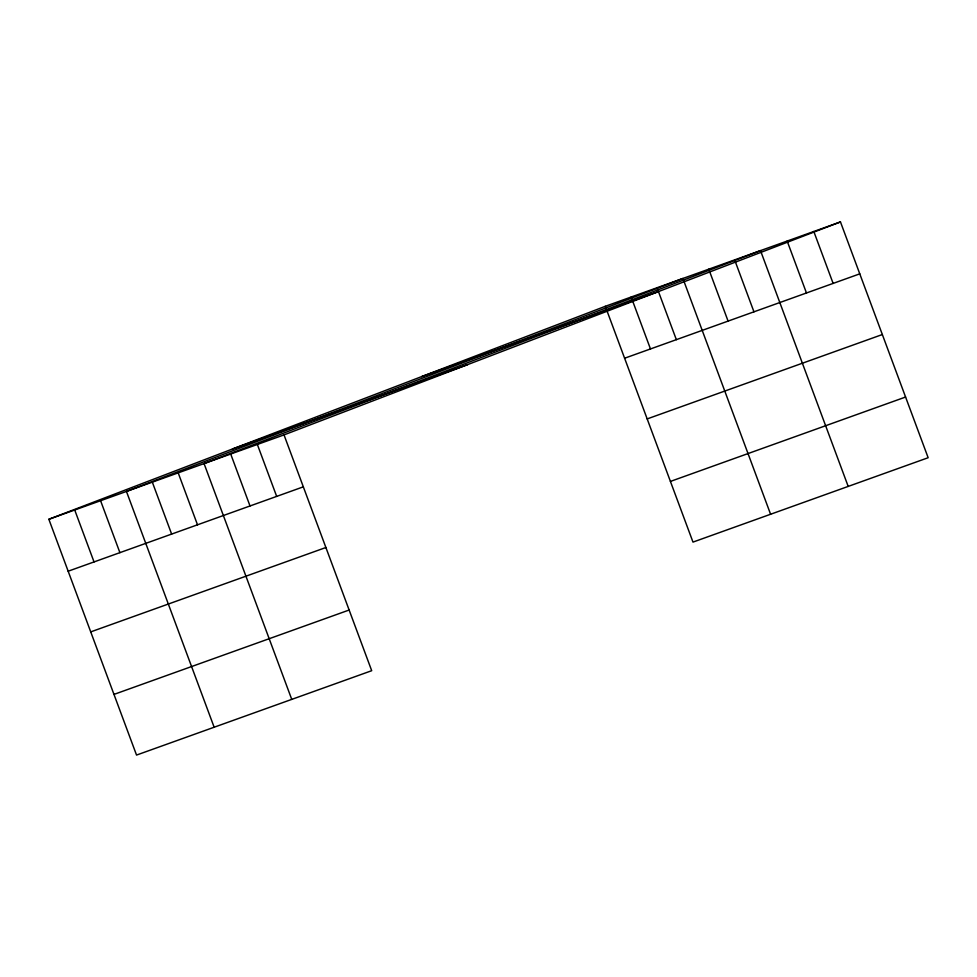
<?xml version="1.0" encoding="UTF-8"?>
<svg xmlns="http://www.w3.org/2000/svg" width="977" height="977" viewBox="0 0 977 977"><rect width="100%" height="100%" fill="white"/><g stroke="black" fill="none" stroke-linecap="round" stroke-linejoin="round"><path stroke-width="1.47" d="M48.85 519.275L284.014 434.899L371.7 670.698L136.536 755.074L48.85 519.275L605.3 306.302L840.464 221.926L928.15 457.724L692.986 542.101L605.3 306.302M284.014 434.899L840.464 221.926M421.673 376.585L656.837 292.208M232.477 448.993L467.641 364.616M624.608 358.229L859.772 273.853M68.158 571.215L303.322 486.839M647.177 418.913L882.341 334.537M90.727 631.887L325.891 547.511M670.43 481.417L905.581 397.041M113.979 694.403L349.131 610.027M813.804 231.488L833.125 283.415M787.157 241.05L806.465 292.978M848.195 486.412L760.509 250.613L204.059 463.587L291.744 699.385M734.643 259.894L753.951 311.822M708.765 269.176L728.085 321.103M770.597 514.256L682.899 278.457L126.448 491.431L214.146 727.23M657.033 287.739L676.353 339.666M631.166 297.02L650.474 348.948M257.354 444.462L276.674 496.401M230.706 454.024L250.014 505.964M178.193 472.868L197.501 524.808M152.327 482.149L171.634 534.089M100.582 500.712L119.902 552.652M74.716 509.994L94.036 561.934"/></g></svg>
